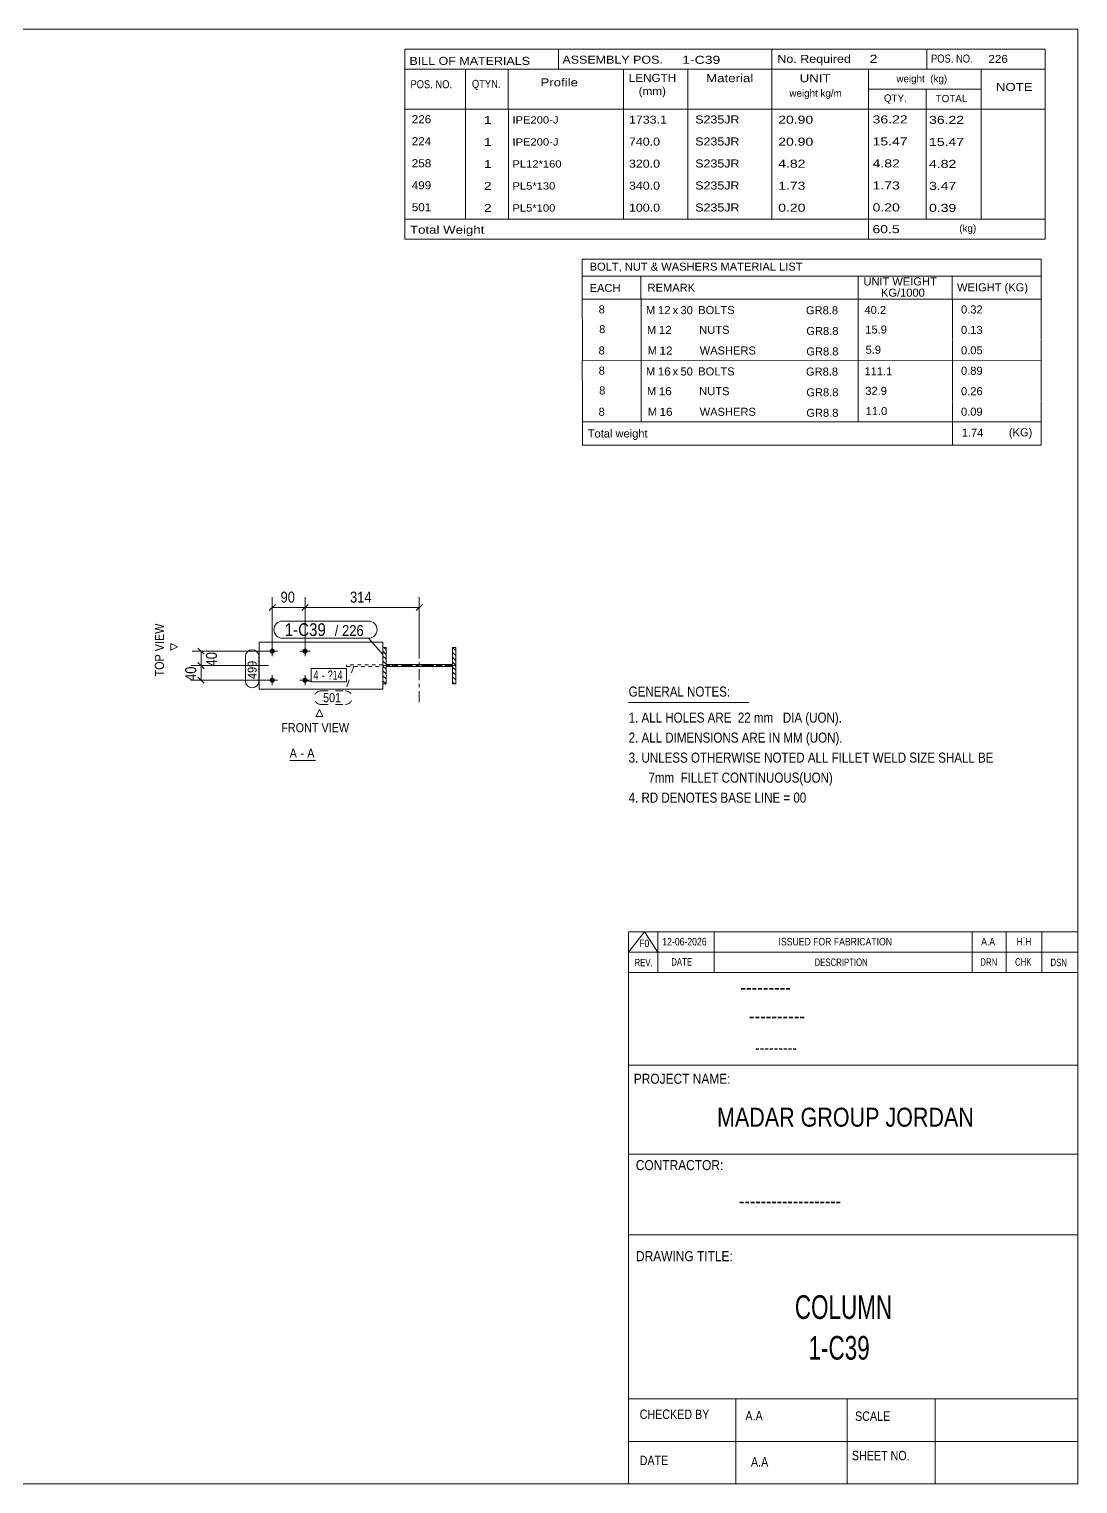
# Model space of a CAD drawing. Header units: millimetres. Extents: x 2 to 579, y 1 to 405.
# Drawn here: x 290.7 to 579, y 5 to 405 of the extents above; entities that cross this region are included whole.
import ezdxf

# ---------------------------------------------------------------- set-up
doc = ezdxf.new("R2010")
doc.units = ezdxf.units.MM
for name, pattern in [('XKITLINE00', [0]), ('XKITLINE01', [4, 1, -1, 1, -1]), ('XKITLINE02', [4, 2, -2]), ('XKITLINE03', [6, 3, -1, 1, -1])]:
    doc.linetypes.add(name, pattern=pattern)
for name, color, linetype, lineweight in [('Bolt', 3, 'Continuous', 0), ('BoltMark', 7, 'Continuous', 0), ('Dimensions', 7, 'Continuous', 0), ('DrawingSheet', 5, 'Continuous', 0), ('OtherObjectType', 7, 'Continuous', 0), ('Part', 2, 'Continuous', 0), ('PartMark', 7, 'Continuous', 0)]:
    doc.layers.add(name, color=color, linetype=linetype, lineweight=lineweight)
doc.styles.add('@ARIAL_UNICODE_MS_BOLD', font='ARIAL.TTF')
doc.styles.add('ARIAL', font='ARIAL.TTF')
doc.styles.add('ARIAL_NARROW', font='ARIALN.TTF')
doc.styles.add('COMIC_SANS_MS_BOLD', font='COMICBD.TTF')
doc.styles.add('SWIS721_EX_BT', font='ARIAL.TTF')
doc.styles.add('SWISSE', font='ARIAL.TTF')

# ---------------------------------------------------------------- blocks, each defined once
blk = doc.blocks.new('*A1')
at = {"layer": 'Part', "color": 7, "linetype": 'XKITLINE00', "lineweight": 0}
for p, q in [((388.81, 233.08), (387.96, 233.93)), ((388.81, 231.73), (387.96, 232.58)), ((388.81, 234.42), (388.25, 234.98)), ((407.96, 234.13), (407.11, 234.98)), ((407.11, 234.98), (407.11, 234.98)), ((407.96, 232.78), (407.11, 233.63)), ((407.96, 231.44), (407.11, 232.29)), ((388.81, 230.38), (387.96, 231.23)), ((388.81, 229.03), (387.96, 229.88)), ((388.81, 227.69), (387.96, 228.54)), ((389.49, 229.7), (388.93, 230.26)), ((390.84, 229.7), (390.28, 230.26)), ((392.18, 229.7), (391.62, 230.26)), ((393.53, 229.7), (392.97, 230.26)), ((394.88, 229.7), (394.32, 230.26)), ((396.23, 229.7), (395.67, 230.26)), ((397.57, 229.7), (397.01, 230.26)), ((398.92, 229.7), (398.36, 230.26)), ((400.27, 229.7), (399.71, 230.26)), ((401.61, 229.7), (401.05, 230.26)), ((402.96, 229.7), (402.4, 230.26)), ((404.31, 229.7), (403.75, 230.26)), ((405.65, 229.7), (405.09, 230.26)), ((407, 229.7), (406.44, 230.26)), ((407.96, 230.09), (407.11, 230.94)), ((407.96, 228.74), (407.11, 229.59)), ((407.96, 227.4), (407.11, 228.25)), ((388.81, 226.34), (387.96, 227.19)), ((388.81, 224.99), (387.96, 225.84)), ((407.96, 226.05), (407.11, 226.9)), ((407.68, 224.98), (407.11, 225.55))]:
    blk.add_line(p, q, dxfattribs=at)
blk = doc.blocks.new('*A22')
at = {"layer": 'Bolt'}
for points in [[(357.57, 234.68), (357.61, 234.68), (357.64, 234.67), (357.68, 234.67), (357.71, 234.66), (357.74, 234.65), (357.78, 234.64), (357.81, 234.63), (357.84, 234.61), (357.87, 234.6), (357.9, 234.58), (357.93, 234.56), (357.96, 234.54), (357.98, 234.52), (358.01, 234.5), (358.03, 234.48), (358.06, 234.45), (358.08, 234.42), (358.1, 234.4), (358.12, 234.37), (358.14, 234.34), (358.16, 234.31), (358.17, 234.28), (358.19, 234.25), (358.2, 234.22), (358.21, 234.18), (358.22, 234.15), (358.23, 234.12), (358.23, 234.08), (358.24, 234.05), (358.24, 234.01), (358.24, 233.98), (358.24, 233.95), (358.24, 233.91), (358.23, 233.88), (358.23, 233.84), (358.22, 233.81), (358.21, 233.78), (358.2, 233.74), (358.19, 233.71), (358.17, 233.68), (358.16, 233.65), (358.14, 233.62), (358.12, 233.59), (358.1, 233.56), (358.08, 233.54), (358.06, 233.51), (358.03, 233.49), (358.01, 233.46), (357.98, 233.44), (357.96, 233.42), (357.93, 233.4), (357.9, 233.38), (357.87, 233.36), (357.84, 233.35), (357.81, 233.33), (357.78, 233.32), (357.74, 233.31), (357.71, 233.3), (357.68, 233.29), (357.64, 233.29), (357.61, 233.28), (357.57, 233.28), (357.54, 233.28), (357.51, 233.28), (357.47, 233.28), (357.44, 233.29), (357.4, 233.29), (357.37, 233.3), (357.34, 233.31), (357.3, 233.32), (357.27, 233.33), (357.24, 233.35), (357.21, 233.36), (357.18, 233.38), (357.15, 233.4), (357.12, 233.42), (357.1, 233.44), (357.07, 233.46), (357.04, 233.49), (357.02, 233.51), (357, 233.54), (356.98, 233.56), (356.96, 233.59), (356.94, 233.62), (356.92, 233.65), (356.91, 233.68), (356.89, 233.71), (356.88, 233.74), (356.87, 233.78), (356.86, 233.81), (356.85, 233.84), (356.85, 233.88), (356.84, 233.91), (356.84, 233.95), (356.84, 233.98), (356.84, 234.01), (356.84, 234.05), (356.85, 234.08), (356.85, 234.12), (356.86, 234.15), (356.87, 234.18), (356.88, 234.22), (356.89, 234.25), (356.91, 234.28), (356.92, 234.31), (356.94, 234.34), (356.96, 234.37), (356.98, 234.4), (357, 234.42), (357.02, 234.45), (357.04, 234.48), (357.07, 234.5), (357.1, 234.52), (357.12, 234.54), (357.15, 234.56), (357.18, 234.58), (357.21, 234.6), (357.24, 234.61), (357.27, 234.63), (357.3, 234.64), (357.34, 234.65), (357.37, 234.66), (357.4, 234.67), (357.44, 234.67), (357.47, 234.68), (357.51, 234.68), (357.54, 234.68)], [(366.57, 234.68), (366.61, 234.68), (366.64, 234.67), (366.68, 234.67), (366.71, 234.66), (366.74, 234.65), (366.78, 234.64), (366.81, 234.63), (366.84, 234.61), (366.87, 234.6), (366.9, 234.58), (366.93, 234.56), (366.96, 234.54), (366.98, 234.52), (367.01, 234.5), (367.03, 234.48), (367.06, 234.45), (367.08, 234.42), (367.1, 234.4), (367.12, 234.37), (367.14, 234.34), (367.16, 234.31), (367.17, 234.28), (367.19, 234.25), (367.2, 234.22), (367.21, 234.18), (367.22, 234.15), (367.23, 234.12), (367.23, 234.08), (367.24, 234.05), (367.24, 234.01), (367.24, 233.98), (367.24, 233.95), (367.24, 233.91), (367.23, 233.88), (367.23, 233.84), (367.22, 233.81), (367.21, 233.78), (367.2, 233.74), (367.19, 233.71), (367.17, 233.68), (367.16, 233.65), (367.14, 233.62), (367.12, 233.59), (367.1, 233.56), (367.08, 233.54), (367.06, 233.51), (367.03, 233.49), (367.01, 233.46), (366.98, 233.44), (366.96, 233.42), (366.93, 233.4), (366.9, 233.38), (366.87, 233.36), (366.84, 233.35), (366.81, 233.33), (366.78, 233.32), (366.74, 233.31), (366.71, 233.3), (366.68, 233.29), (366.64, 233.29), (366.61, 233.28), (366.57, 233.28), (366.54, 233.28), (366.51, 233.28), (366.47, 233.28), (366.44, 233.29), (366.4, 233.29), (366.37, 233.3), (366.34, 233.31), (366.3, 233.32), (366.27, 233.33), (366.24, 233.35), (366.21, 233.36), (366.18, 233.38), (366.15, 233.4), (366.12, 233.42), (366.1, 233.44), (366.07, 233.46), (366.04, 233.49), (366.02, 233.51), (366, 233.54), (365.98, 233.56), (365.96, 233.59), (365.94, 233.62), (365.92, 233.65), (365.91, 233.68), (365.89, 233.71), (365.88, 233.74), (365.87, 233.78), (365.86, 233.81), (365.85, 233.84), (365.85, 233.88), (365.84, 233.91), (365.84, 233.95), (365.84, 233.98), (365.84, 234.01), (365.84, 234.05), (365.85, 234.08), (365.85, 234.12), (365.86, 234.15), (365.87, 234.18), (365.88, 234.22), (365.89, 234.25), (365.91, 234.28), (365.92, 234.31), (365.94, 234.34), (365.96, 234.37), (365.98, 234.4), (366, 234.42), (366.02, 234.45), (366.04, 234.48), (366.07, 234.5), (366.1, 234.52), (366.12, 234.54), (366.15, 234.56), (366.18, 234.58), (366.21, 234.6), (366.24, 234.61), (366.27, 234.63), (366.3, 234.64), (366.34, 234.65), (366.37, 234.66), (366.4, 234.67), (366.44, 234.67), (366.47, 234.68), (366.51, 234.68), (366.54, 234.68)], [(357.57, 226.68), (357.61, 226.68), (357.64, 226.67), (357.68, 226.67), (357.71, 226.66), (357.74, 226.65), (357.78, 226.64), (357.81, 226.63), (357.84, 226.61), (357.87, 226.6), (357.9, 226.58), (357.93, 226.56), (357.96, 226.54), (357.98, 226.52), (358.01, 226.5), (358.03, 226.48), (358.06, 226.45), (358.08, 226.42), (358.1, 226.4), (358.12, 226.37), (358.14, 226.34), (358.16, 226.31), (358.17, 226.28), (358.19, 226.25), (358.2, 226.22), (358.21, 226.18), (358.22, 226.15), (358.23, 226.12), (358.23, 226.08), (358.24, 226.05), (358.24, 226.01), (358.24, 225.98), (358.24, 225.95), (358.24, 225.91), (358.23, 225.88), (358.23, 225.84), (358.22, 225.81), (358.21, 225.78), (358.2, 225.74), (358.19, 225.71), (358.17, 225.68), (358.16, 225.65), (358.14, 225.62), (358.12, 225.59), (358.1, 225.56), (358.08, 225.54), (358.06, 225.51), (358.03, 225.49), (358.01, 225.46), (357.98, 225.44), (357.96, 225.42), (357.93, 225.4), (357.9, 225.38), (357.87, 225.36), (357.84, 225.35), (357.81, 225.33), (357.78, 225.32), (357.74, 225.31), (357.71, 225.3), (357.68, 225.29), (357.64, 225.29), (357.61, 225.28), (357.57, 225.28), (357.54, 225.28), (357.51, 225.28), (357.47, 225.28), (357.44, 225.29), (357.4, 225.29), (357.37, 225.3), (357.34, 225.31), (357.3, 225.32), (357.27, 225.33), (357.24, 225.35), (357.21, 225.36), (357.18, 225.38), (357.15, 225.4), (357.12, 225.42), (357.1, 225.44), (357.07, 225.46), (357.04, 225.49), (357.02, 225.51), (357, 225.54), (356.98, 225.56), (356.96, 225.59), (356.94, 225.62), (356.92, 225.65), (356.91, 225.68), (356.89, 225.71), (356.88, 225.74), (356.87, 225.78), (356.86, 225.81), (356.85, 225.84), (356.85, 225.88), (356.84, 225.91), (356.84, 225.95), (356.84, 225.98), (356.84, 226.01), (356.84, 226.05), (356.85, 226.08), (356.85, 226.12), (356.86, 226.15), (356.87, 226.18), (356.88, 226.22), (356.89, 226.25), (356.91, 226.28), (356.92, 226.31), (356.94, 226.34), (356.96, 226.37), (356.98, 226.4), (357, 226.42), (357.02, 226.45), (357.04, 226.48), (357.07, 226.5), (357.1, 226.52), (357.12, 226.54), (357.15, 226.56), (357.18, 226.58), (357.21, 226.6), (357.24, 226.61), (357.27, 226.63), (357.3, 226.64), (357.34, 226.65), (357.37, 226.66), (357.4, 226.67), (357.44, 226.67), (357.47, 226.68), (357.51, 226.68), (357.54, 226.68)], [(366.57, 226.68), (366.61, 226.68), (366.64, 226.67), (366.68, 226.67), (366.71, 226.66), (366.74, 226.65), (366.78, 226.64), (366.81, 226.63), (366.84, 226.61), (366.87, 226.6), (366.9, 226.58), (366.93, 226.56), (366.96, 226.54), (366.98, 226.52), (367.01, 226.5), (367.03, 226.48), (367.06, 226.45), (367.08, 226.42), (367.1, 226.4), (367.12, 226.37), (367.14, 226.34), (367.16, 226.31), (367.17, 226.28), (367.19, 226.25), (367.2, 226.22), (367.21, 226.18), (367.22, 226.15), (367.23, 226.12), (367.23, 226.08), (367.24, 226.05), (367.24, 226.01), (367.24, 225.98), (367.24, 225.95), (367.24, 225.91), (367.23, 225.88), (367.23, 225.84), (367.22, 225.81), (367.21, 225.78), (367.2, 225.74), (367.19, 225.71), (367.17, 225.68), (367.16, 225.65), (367.14, 225.62), (367.12, 225.59), (367.1, 225.56), (367.08, 225.54), (367.06, 225.51), (367.03, 225.49), (367.01, 225.46), (366.98, 225.44), (366.96, 225.42), (366.93, 225.4), (366.9, 225.38), (366.87, 225.36), (366.84, 225.35), (366.81, 225.33), (366.78, 225.32), (366.74, 225.31), (366.71, 225.3), (366.68, 225.29), (366.64, 225.29), (366.61, 225.28), (366.57, 225.28), (366.54, 225.28), (366.51, 225.28), (366.47, 225.28), (366.44, 225.29), (366.4, 225.29), (366.37, 225.3), (366.34, 225.31), (366.3, 225.32), (366.27, 225.33), (366.24, 225.35), (366.21, 225.36), (366.18, 225.38), (366.15, 225.4), (366.12, 225.42), (366.1, 225.44), (366.07, 225.46), (366.04, 225.49), (366.02, 225.51), (366, 225.54), (365.98, 225.56), (365.96, 225.59), (365.94, 225.62), (365.92, 225.65), (365.91, 225.68), (365.89, 225.71), (365.88, 225.74), (365.87, 225.78), (365.86, 225.81), (365.85, 225.84), (365.85, 225.88), (365.84, 225.91), (365.84, 225.95), (365.84, 225.98), (365.84, 226.01), (365.84, 226.05), (365.85, 226.08), (365.85, 226.12), (365.86, 226.15), (365.87, 226.18), (365.88, 226.22), (365.89, 226.25), (365.91, 226.28), (365.92, 226.31), (365.94, 226.34), (365.96, 226.37), (365.98, 226.4), (366, 226.42), (366.02, 226.45), (366.04, 226.48), (366.07, 226.5), (366.1, 226.52), (366.12, 226.54), (366.15, 226.56), (366.18, 226.58), (366.21, 226.6), (366.24, 226.61), (366.27, 226.63), (366.3, 226.64), (366.34, 226.65), (366.37, 226.66), (366.4, 226.67), (366.44, 226.67), (366.47, 226.68), (366.51, 226.68), (366.54, 226.68)]]:
    blk.add_hatch(color=3, dxfattribs=at).paths.add_polyline_path(points, flags=17)
at = {"layer": 'Bolt', "color": 3, "linetype": 'XKITLINE00', "lineweight": 0}
for p, q in [((356.14, 233.98), (358.94, 233.98)), ((357.54, 235.38), (357.54, 232.58)), ((365.14, 233.98), (367.94, 233.98)), ((366.54, 235.38), (366.54, 232.58)), ((356.14, 225.98), (358.94, 225.98)), ((357.54, 227.38), (357.54, 224.58)), ((365.14, 225.98), (367.94, 225.98)), ((366.54, 227.38), (366.54, 224.58))]:
    blk.add_line(p, q, dxfattribs=at)
blk = doc.blocks.new('*A23')
at = {"layer": 'Part', "color": 7, "linetype": 'XKITLINE03', "lineweight": 0}
for p, q in [((397.96, 219.98), (397.96, 239.98)), ((407.96, 229.98), (387.96, 229.98))]:
    blk.add_line(p, q, dxfattribs=at)
at = {"layer": 'Part', "color": 2, "linetype": 'XKITLINE00', "lineweight": 0}
for p, q in [((387.96, 224.98), (387.96, 234.98)), ((387.96, 234.98), (388.81, 234.98)), ((388.81, 234.98), (388.81, 230.26)), ((407.11, 234.98), (407.96, 234.98)), ((407.11, 230.26), (407.11, 234.98)), ((407.96, 234.98), (407.96, 224.98)), ((388.81, 230.26), (407.11, 230.26)), ((407.11, 229.7), (388.81, 229.7)), ((388.81, 229.7), (388.81, 224.98)), ((407.11, 224.98), (407.11, 229.7)), ((388.81, 224.98), (387.96, 224.98)), ((407.96, 224.98), (407.11, 224.98))]:
    blk.add_line(p, q, dxfattribs=at)
blk = doc.blocks.new('*A24')
at = {"layer": 'Part', "color": 2, "linetype": 'XKITLINE00', "lineweight": 0}
for p, q in [((353.96, 223.48), (353.96, 236.48)), ((353.96, 236.48), (387.96, 236.48)), ((387.96, 236.48), (387.96, 234.98)), ((387.96, 223.48), (387.96, 224.98)), ((353.96, 223.48), (387.96, 223.48))]:
    blk.add_line(p, q, dxfattribs=at)
at = {"layer": 'Part', "color": 7, "linetype": 'XKITLINE01', "lineweight": 0}
blk.add_line((387.96, 234.98), (387.96, 224.98), dxfattribs=at)
blk = doc.blocks.new('*A25')
at = {"layer": 'Part', "color": 7, "linetype": 'XKITLINE01', "lineweight": 0}
for p, q in [((377.96, 230.23), (377.96, 229.73)), ((387.96, 230.23), (377.96, 230.23)), ((377.96, 229.73), (387.96, 229.73)), ((387.96, 229.73), (387.96, 230.23))]:
    blk.add_line(p, q, dxfattribs=at)
blk = doc.blocks.new('*A26')
at = {"layer": 'DrawingSheet', "color": 5, "linetype": 'XKITLINE00', "lineweight": 0}
for p, q in [((579, 405), (5, 405)), ((5, 405), (5, 5)), ((579, 5), (579, 405)), ((5, 5), (579, 5))]:
    blk.add_line(p, q, dxfattribs=at)
at = {"layer": 'DrawingSheet', "color": 5, "style": 'ARIAL', "width": 0.85}
blk.add_text('Tekla structures', height=2, rotation=90, dxfattribs=at).set_placement((4.5, 5.5))
blk = doc.blocks.new('*A27')
at = {"layer": 'OtherObjectType', "color": 7, "linetype": 'XKITLINE00', "lineweight": 0}
for p, q in [((442.76, 341.75), (442.75, 330.75)), ((442.76, 341.75), (568.88, 341.75)), ((568.88, 341.75), (568.88, 330.75)), ((442.75, 337.1), (568.88, 337.1)), ((458.87, 337.11), (458.87, 330.75)), ((518.57, 337.11), (518.57, 330.75)), ((544.47, 337.09), (544.47, 330.75)), ((442.76, 330.72), (442.76, 325.22)), ((442.77, 330.75), (568.88, 330.75)), ((458.92, 330.75), (458.92, 325.13)), ((518.57, 330.75), (518.57, 325.13)), ((544.5, 330.75), (544.5, 325.25)), ((568.88, 330.75), (568.88, 325.25)), ((442.79, 325.13), (442.79, 319.52)), ((458.95, 325.13), (458.95, 319.51)), ((518.57, 325.13), (518.57, 319.51)), ((544.5, 325.13), (544.5, 319.63)), ((568.88, 325.13), (568.88, 319.63)), ((442.79, 319.5), (442.79, 313.93)), ((458.95, 319.51), (458.95, 313.89)), ((518.57, 319.51), (518.57, 313.89)), ((544.5, 319.51), (544.5, 313.9)), ((568.88, 319.51), (568.88, 313.9)), ((568.88, 313.9), (442.75, 313.93)), ((442.76, 313.86), (442.76, 308.36)), ((458.92, 313.89), (458.92, 308.27)), ((518.57, 313.89), (518.57, 308.27)), ((544.5, 313.89), (544.5, 308.39)), ((568.88, 313.89), (568.88, 308.39)), ((442.79, 308.27), (442.79, 302.66)), ((458.95, 308.27), (458.95, 302.66)), ((518.57, 308.27), (518.57, 302.66)), ((544.5, 308.27), (544.5, 302.77)), ((568.88, 308.27), (568.88, 302.77)), ((442.79, 302.64), (442.79, 297.07)), ((458.95, 302.65), (458.95, 297.04)), ((518.57, 302.66), (518.57, 297.04)), ((544.5, 302.65), (544.5, 297.05)), ((568.88, 302.65), (568.88, 297.04)), ((568.88, 297.04), (442.75, 297.07)), ((442.78, 297.04), (442.78, 290.63)), ((442.85, 297.03), (568.87, 297.04)), ((544.5, 297), (544.5, 290.59)), ((568.87, 297.01), (568.87, 290.59)), ((442.77, 290.59), (568.87, 290.59))]:
    blk.add_line(p, q, dxfattribs=at)
at = {"layer": 'OtherObjectType', "color": 7, "style": 'ARIAL_NARROW'}
for s, width, p in [('BOLT, NUT & WASHERS MATERIAL LIST', 1.211571, (444.79, 338.59)), ('UNIT WEIGHT', 1.211571, (520.03, 334.52)), ('EACH', 1.211571, (444.78, 332.72)), ('REMARK', 1.211571, (460.7, 332.81)), (' KG/1000', 1.211571, (524.02, 331.43)), ('WEIGHT (KG)', 1.211571, (545.78, 332.9)), ('8', 1.211571, (447.26, 326.85)), ('M', 1.211571, (460.26, 326.65)), ('12', 1.275, (463.5, 326.63)), ('x', 1.211571, (467.58, 326.63)), ('30', 1.211571, (469.76, 326.62)), ('BOLTS', 1.211571, (474.63, 326.64)), ('GR8.8', 1.211571, (504.25, 326.59)), ('40.2', 1.211571, (520.34, 326.68)), ('0.32', 1.211571, (546.87, 326.81)), ('8', 1.211571, (447.4, 321.41)), ('M', 1.211571, (460.54, 321.21)), ('12', 1.275, (463.78, 321.19)), ('NUTS', 1.211571, (474.91, 321.21)), ('GR8.8', 1.211571, (504.35, 320.89)), ('15.9', 1.211571, (520.56, 321.3)), ('0.13', 1.211571, (546.87, 321.19)), ('8', 1.211571, (447.24, 315.54)), ('M', 1.211571, (460.76, 315.54)), ('12', 1.275, (464, 315.52)), ('WASHERS', 1.211571, (475.04, 315.53)), ('GR8.8', 1.211571, (504.35, 315.27)), ('5.9', 1.211571, (520.64, 315.74)), ('0.05', 1.211571, (546.87, 315.58)), ('8', 1.211571, (447.26, 310)), ('16', 1.275, (463.5, 309.77)), ('BOLTS', 1.211571, (474.63, 309.78)), ('111.1', 1.211571, (520.34, 309.82)), ('0.89', 1.211571, (546.87, 309.96)), ('M', 1.211571, (460.26, 309.79)), ('x', 1.211571, (467.58, 309.77)), ('50', 1.211571, (469.76, 309.76)), ('GR8.8', 1.211571, (504.25, 309.73)), ('8', 1.211571, (447.4, 304.55)), ('M', 1.211571, (460.54, 304.36)), ('16', 1.275, (463.78, 304.34)), ('NUTS', 1.211571, (474.91, 304.35)), ('GR8.8', 1.211571, (504.35, 304.03)), ('32.9', 1.211571, (520.56, 304.45)), ('0.26', 1.211571, (546.87, 304.34)), ('8', 1.211571, (447.24, 298.68)), ('M', 1.211571, (460.76, 298.68)), ('16', 1.275, (464, 298.66)), ('WASHERS', 1.211571, (475.04, 298.68)), ('GR8.8', 1.211571, (504.35, 298.41)), ('11.0', 1.211571, (520.64, 298.88)), ('0.09', 1.211571, (546.87, 298.72)), ('Total weight', 1.211571, (444.26, 292.71)), ('1.74', 1.211571, (547.07, 292.94)), ('(KG)', 1.211571, (560.02, 293.04))]:
    blk.add_text(s, height=2.2, dxfattribs=dict(at, width=width)).set_placement(p)
blk = doc.blocks.new('*A28')
at = {"layer": 'OtherObjectType', "color": 7, "linetype": 'XKITLINE00', "lineweight": 0}
blk.add_line((455.5, 219.82), (488.5, 219.82), dxfattribs=at)
at = {"layer": 'OtherObjectType', "color": 7, "style": 'ARIAL_NARROW', "width": 1.008832}
for s, p in [('GENERAL NOTES:', (455.5, 221.47)), ('1. ALL HOLES ARE  22 mm   DIA (UON).', (455.5, 214.32)), ('2. ALL DIMENSIONS ARE IN MM (UON).', (455.5, 208.82)), ('3. UNLESS OTHERWISE NOTED ALL FILLET WELD SIZE SHALL BE', (455.5, 203.32)), ('7mm  FILLET CONTINUOUS(UON)', (460.95, 197.82)), ('4. RD DENOTES BASE LINE = 00', (455.5, 192.32))]:
    blk.add_text(s, height=2.75, dxfattribs=at).set_placement(p)
blk = doc.blocks.new('*A29')
at = {"layer": 'OtherObjectType', "color": 7, "linetype": 'XKITLINE00', "lineweight": 0}
for p, q in [((455.5, 156.76), (579, 156.76)), ((455.5, 151.21), (459.82, 156.76)), ((455.5, 151.21), (455.5, 156.76)), ((459.82, 156.76), (463.53, 151.21)), ((463.53, 151.21), (463.53, 156.76)), ((478.97, 151.21), (478.97, 156.76)), ((549.98, 151.21), (549.98, 156.76)), ((559.24, 151.21), (559.24, 156.76)), ((569.12, 151.21), (569.12, 156.76)), ((579, 151.21), (579, 156.76)), ((455.5, 151.21), (579, 151.21)), ((455.5, 145.65), (455.5, 151.21)), ((459.21, 151.21), (579, 151.21)), ((463.53, 145.65), (463.53, 151.21)), ((478.97, 145.65), (478.97, 151.21)), ((549.98, 145.65), (549.98, 151.21)), ((559.24, 145.65), (559.24, 151.21)), ((569.12, 145.65), (569.12, 151.21)), ((579, 145.65), (579, 151.21))]:
    blk.add_line(p, q, dxfattribs=at)
at = {"layer": 'OtherObjectType', "color": 7, "style": 'ARIAL_NARROW'}
for s, height, width, p in [('F0', 2.058, 1.008832, (458.4, 152.59)), ('12-06-2026', 2.058, 1.008832, (464.76, 153.06)), ('ISSUED FOR FABRICATION', 2.0583, 1.008832, (496.71, 153.06)), ('A.A', 2.058, 1.008832, (552.4, 153.06)), ('H.H', 2.058, 1.008832, (562.13, 153.06)), ('REV.', 2.058, 0.907949, (457.13, 147.31)), ('DATE', 2.058, 0.907949, (467.23, 147.5)), ('DESCRIPTION', 2.0583, 0.907949, (506.61, 147.39)), ('DRN', 2.058, 0.907949, (552.17, 147.47)), ('CHK', 2.058, 0.907949, (561.72, 147.5)), ('DSN', 2.058, 0.907949, (571.47, 147.35))]:
    blk.add_text(s, height=height, dxfattribs=dict(at, width=width)).set_placement(p)
blk = doc.blocks.new('*A31')
at = {"layer": 'OtherObjectType', "color": 2, "linetype": 'XKITLINE00', "lineweight": 0}
for p, q in [((455.5, 145.65), (579, 145.65)), ((455.5, 5), (455.5, 145.64)), ((578.98, 145.64), (579, 5)), ((579, 120.14), (455.5, 120.14)), ((455.5, 95.63), (579, 95.63)), ((579, 73.49), (455.5, 73.49)), ((579, 28.4), (455.5, 28.4)), ((484.94, 28.4), (484.94, 5)), ((515.62, 5), (515.62, 28.4)), ((539.75, 5), (539.75, 28.4)), ((579, 16.7), (455.5, 16.7)), ((579, 5), (455.5, 5))]:
    blk.add_line(p, q, dxfattribs=at)
at = {"layer": 'OtherObjectType', "color": 4, "style": '@ARIAL_UNICODE_MS_BOLD', "width": 0.85}
blk.add_text('---------', height=3.9, dxfattribs=at).set_placement((486.23, 139.59))
at = {"layer": 'OtherObjectType', "color": 7, "style": 'ARIAL', "width": 0.85}
for s, height, p in [('----------', 3.9, (488.56, 131.77)), ('---------', 3.25, (490.21, 123.31))]:
    blk.add_text(s, height=height, dxfattribs=at).set_placement(p)
at = {"layer": 'OtherObjectType', "color": 3, "width": 0.85}
for s, style, p in [('PROJECT NAME:', 'SWIS721_EX_BT', (456.92, 115.01)), ('CONTRACTOR:', 'SWISSE', (457.47, 91.27)), ('DRAWING TITLE:', 'SWIS721_EX_BT', (457.53, 66.24))]:
    blk.add_text(s, height=2.7618, dxfattribs=dict(at, style=style)).set_placement(p)
at = {"layer": 'OtherObjectType', "color": 7, "width": 0.85}
for s, height, p in [('MADAR GROUP JORDAN', 5.2, (479.79, 103.23)), ('CHECKED BY', 2.592, (458.53, 22.86)), ('A.A', 2.592, (487.61, 22.45)), ('SCALE', 2.592, (517.74, 22.33)), ('DATE', 2.592, (458.54, 10.16)), ('A.A', 2.592, (489.14, 9.76)), ('SHEET NO.', 2.592, (516.87, 11.49))]:
    blk.add_text(s, height=height, dxfattribs=at).set_placement(p)
at = {"layer": 'OtherObjectType', "color": 1}
for s, height, style, width, p in [('-------------------', 3.9, 'COMIC_SANS_MS_BOLD', 0.85, (485.87, 80.86)), ('COLUMN', 6.5, 'ARIAL', 0.68, (501.19, 50.37)), ('1-C39', 6.5, 'ARIAL', 0.68, (504.95, 39.17))]:
    blk.add_text(s, height=height, dxfattribs=dict(at, style=style, width=width)).set_placement(p)
blk = doc.blocks.new('*A32')
at = {"layer": 'OtherObjectType', "color": 7, "linetype": 'XKITLINE00', "lineweight": 0}
for p, q in [((393.98, 399.5), (569.98, 399.5)), ((393.98, 399.5), (393.98, 388.5)), ((436.26, 399.42), (436.26, 393.87)), ((494.85, 394), (494.85, 399.5)), ((537.43, 393.96), (537.43, 399.42)), ((569.98, 394), (569.98, 399.5)), ((393.98, 394), (569.98, 394)), ((410.64, 394), (410.64, 383)), ((422.4, 393.98), (422.4, 383.03)), ((454.12, 393.99), (454.13, 383)), ((471.78, 393.98), (471.78, 383)), ((494.85, 393.98), (494.85, 383)), ((521.43, 394), (521.43, 383)), ((552.42, 394), (552.42, 383)), ((569.98, 394), (569.98, 388.5)), ((393.98, 388.5), (393.98, 383)), ((521.45, 388.52), (552.45, 388.52)), ((537.28, 388.52), (537.28, 383)), ((569.98, 388.5), (569.98, 383)), ((393.98, 383), (569.98, 383)), ((393.98, 383), (393.98, 376.95)), ((410.63, 383), (410.63, 376.95)), ((422.44, 382.99), (422.44, 376.95)), ((454.12, 383), (454.11, 376.95)), ((471.79, 383), (471.79, 376.95)), ((494.87, 383), (494.87, 376.95)), ((521.44, 383), (521.44, 376.95)), ((537.33, 382.95), (537.33, 376.95)), ((552.43, 383), (552.43, 376.95)), ((569.98, 383), (569.98, 376.95)), ((393.98, 376.95), (393.98, 370.9)), ((410.63, 376.95), (410.63, 370.9)), ((422.44, 376.94), (422.44, 370.9)), ((454.12, 376.95), (454.11, 370.9)), ((471.79, 376.95), (471.79, 370.9)), ((494.87, 376.95), (494.87, 370.9)), ((521.44, 376.95), (521.44, 370.9)), ((537.33, 376.9), (537.33, 370.9)), ((552.43, 376.95), (552.43, 370.9)), ((569.98, 376.95), (569.98, 370.9)), ((393.98, 370.9), (393.98, 364.85)), ((410.63, 370.9), (410.63, 364.85)), ((422.44, 370.89), (422.44, 364.85)), ((454.12, 370.9), (454.11, 364.85)), ((471.79, 370.9), (471.79, 364.85)), ((494.87, 370.9), (494.87, 364.85)), ((521.44, 370.9), (521.44, 364.85)), ((537.33, 370.85), (537.33, 364.85)), ((552.43, 370.9), (552.43, 364.85)), ((569.98, 370.9), (569.98, 364.85)), ((393.98, 364.85), (393.98, 358.8)), ((410.63, 364.85), (410.63, 358.8)), ((422.44, 364.84), (422.44, 358.8)), ((454.12, 364.85), (454.11, 358.8)), ((471.79, 364.85), (471.79, 358.8)), ((494.87, 364.85), (494.87, 358.8)), ((521.44, 364.85), (521.44, 358.8)), ((537.33, 364.8), (537.33, 358.8)), ((552.43, 364.85), (552.43, 358.8)), ((569.98, 364.85), (569.98, 358.8)), ((393.98, 358.8), (393.98, 352.75)), ((410.63, 358.8), (410.63, 352.75)), ((422.44, 358.79), (422.44, 352.75)), ((454.12, 358.8), (454.11, 352.75)), ((471.79, 358.8), (471.79, 352.75)), ((494.87, 358.8), (494.87, 352.75)), ((521.44, 358.8), (521.44, 352.75)), ((537.33, 358.75), (537.33, 352.75)), ((552.43, 358.8), (552.43, 352.75)), ((569.98, 358.8), (569.98, 352.75)), ((393.98, 352.75), (569.98, 352.75)), ((393.98, 352.75), (393.98, 347.25)), ((521.44, 352.75), (521.44, 347.25)), ((569.98, 352.75), (569.98, 347.25)), ((393.98, 347.25), (569.98, 347.25))]:
    blk.add_line(p, q, dxfattribs=at)
at = {"layer": 'OtherObjectType', "color": 7, "style": 'ARIAL_NARROW'}
for s, height, width, p in [('BILL OF MATERIALS', 2.2, 1.36, (395.25, 395.16)), ('ASSEMBLY POS.', 2.2, 1.36, (437.3, 395.5)), ('1-C39', 2.2, 1.525501, (470.23, 395.46)), ('No. Required', 2.2, 1.36, (496.39, 395.72)), ('2', 2.2, 1.525501, (521.75, 395.72)), ('POS. NO.', 2.2, 1.02, (538.63, 395.79)), ('226', 2.2, 1.270501, (554.4, 395.69)), ('LENGTH', 2.2, 1.275, (455.54, 390.49)), ('Material', 2.2, 1.445, (476.81, 390.41)), ('UNIT', 2.2, 1.445, (502.52, 390.4)), ('weight  (kg)', 1.98, 1.19, (529.11, 390.39)), ('POS. NO.', 2.2, 1.02, (395.53, 388.74)), ('QTYN.', 2.2, 1.02, (412.42, 388.84)), ('Profile', 2.2, 1.445, (431.26, 389.25)), ('(mm)', 2.2, 1.275, (458.26, 386.86)), ('weight kg/m', 1.98, 1.19, (499.69, 386.4)), ('NOTE', 2.2, 1.445, (556.44, 387.99)), ('QTY.', 1.98, 1.19, (525.68, 385.03)), ('TOTAL', 1.98, 1.19, (539.9, 384.91)), ('226', 2.2, 1.270501, (395.89, 379.12)), ('1', 2.2, 1.525501, (415.71, 378.91)), ('IPE200-J', 1.98, 1.355501, (423.56, 379.04)), ('1733.1', 2.2, 1.355501, (455.59, 379.01)), ('S235JR', 2.2, 1.355501, (473.81, 379.05)), ('20.90', 2.2, 1.525501, (496.62, 378.99)), ('36.22', 2.2, 1.525501, (522.57, 379.07)), ('36.22', 2.2, 1.525501, (538.08, 378.94)), ('224', 2.2, 1.270501, (395.89, 373.07)), ('1', 2.2, 1.525501, (415.71, 372.86)), ('IPE200-J', 1.98, 1.355501, (423.56, 372.99)), ('740.0', 2.2, 1.355501, (455.59, 372.96)), ('S235JR', 2.2, 1.355501, (473.81, 373)), ('20.90', 2.2, 1.525501, (496.62, 372.94)), ('15.47', 2.2, 1.525501, (522.57, 373.02)), ('15.47', 2.2, 1.525501, (538.08, 372.89)), ('258', 2.2, 1.270501, (395.89, 367.02)), ('1', 2.2, 1.525501, (415.71, 366.81)), ('PL12*160', 1.98, 1.355501, (423.56, 366.94)), ('320.0', 2.2, 1.355501, (455.59, 366.91)), ('S235JR', 2.2, 1.355501, (473.81, 366.95)), ('4.82', 2.2, 1.525501, (496.62, 366.89)), ('4.82', 2.2, 1.525501, (522.57, 366.97)), ('4.82', 2.2, 1.525501, (538.08, 366.84)), ('499', 2.2, 1.270501, (395.89, 360.97)), ('2', 2.2, 1.525501, (415.71, 360.76)), ('PL5*130', 1.98, 1.355501, (423.56, 360.89)), ('340.0', 2.2, 1.355501, (455.59, 360.86)), ('S235JR', 2.2, 1.355501, (473.81, 360.9)), ('1.73', 2.2, 1.525501, (496.62, 360.84)), ('1.73', 2.2, 1.525501, (522.57, 360.92)), ('3.47', 2.2, 1.525501, (538.08, 360.79)), ('501', 2.2, 1.270501, (395.89, 354.92)), ('2', 2.2, 1.525501, (415.71, 354.71)), ('PL5*100', 1.98, 1.355501, (423.56, 354.84)), ('100.0', 2.2, 1.355501, (455.59, 354.81)), ('S235JR', 2.2, 1.355501, (473.81, 354.85)), ('0.20', 2.2, 1.525501, (496.62, 354.79)), ('0.20', 2.2, 1.525501, (522.57, 354.87)), ('0.39', 2.2, 1.525501, (538.08, 354.74)), ('Total Weight', 2.2, 1.445, (395.4, 348.74)), ('60.5', 2.2, 1.525501, (522.52, 348.89)), ('(kg)', 1.98, 1.19, (546.4, 349.26))]:
    blk.add_text(s, height=height, dxfattribs=dict(at, width=width)).set_placement(p)
blk = doc.blocks.new('*A77')
at = {"layer": 'Dimensions', "color": 7, "linetype": 'XKITLINE00', "lineweight": 0}
for p, q in [((357.54, 234.98), (357.54, 248.83)), ((366.54, 234.98), (366.54, 248.83)), ((358.39, 246.83), (356.69, 245.13)), ((357.54, 245.98), (366.54, 245.98)), ((367.39, 246.83), (365.69, 245.13))]:
    blk.add_line(p, q, dxfattribs=at)
at = {"layer": 'Dimensions', "color": 3}
for p in [(357.54, 245.98), (366.54, 245.98)]:
    blk.add_point(p, dxfattribs=at)
at = {"layer": 'Dimensions', "color": 3, "style": 'ARIAL', "width": 0.85}
blk.add_text('90', height=3, dxfattribs=at).set_placement((359.81, 247.33))
blk = doc.blocks.new('*A78')
at = {"layer": 'Dimensions', "color": 7, "linetype": 'XKITLINE00', "lineweight": 0}
for p, q in [((366.54, 234.98), (366.54, 248.83)), ((397.96, 234.98), (397.96, 248.83)), ((367.39, 246.83), (365.69, 245.13)), ((366.54, 245.98), (397.96, 245.98)), ((398.81, 246.83), (397.11, 245.13))]:
    blk.add_line(p, q, dxfattribs=at)
at = {"layer": 'Dimensions', "color": 3}
for p in [(366.54, 245.98), (397.96, 245.98)]:
    blk.add_point(p, dxfattribs=at)
at = {"layer": 'Dimensions', "color": 3, "style": 'ARIAL', "width": 0.85}
blk.add_text('314', height=3, dxfattribs=at).set_placement((378.91, 247.33))
blk = doc.blocks.new('*A79')
at = {"layer": 'Dimensions', "color": 7, "linetype": 'XKITLINE00', "lineweight": 0}
for p, q in [((356.54, 229.98), (335.11, 229.98)), ((337.11, 230.83), (338.81, 229.13)), ((337.96, 225.98), (337.96, 229.98)), ((356.54, 225.98), (335.11, 225.98)), ((337.11, 226.83), (338.81, 225.13))]:
    blk.add_line(p, q, dxfattribs=at)
at = {"layer": 'Dimensions', "color": 3}
for p in [(337.96, 229.98), (337.96, 225.98)]:
    blk.add_point(p, dxfattribs=at)
at = {"layer": 'Dimensions', "color": 3, "style": 'ARIAL', "width": 0.85}
blk.add_text('40', height=3, rotation=90.0002, dxfattribs=at).set_placement((336.61, 225.76))
blk = doc.blocks.new('*A80')
at = {"layer": 'Dimensions', "color": 7, "linetype": 'XKITLINE00', "lineweight": 0}
for p, q in [((356.54, 233.98), (335.56, 233.98)), ((337.11, 234.83), (338.81, 233.13)), ((337.96, 229.98), (337.96, 233.98)), ((356.54, 229.98), (335.56, 229.98)), ((337.11, 230.83), (338.81, 229.13))]:
    blk.add_line(p, q, dxfattribs=at)
at = {"layer": 'Dimensions', "color": 3}
for p in [(337.96, 233.98), (337.96, 229.98)]:
    blk.add_point(p, dxfattribs=at)
at = {"layer": 'Dimensions', "color": 3, "style": 'ARIAL', "width": 0.85}
blk.add_text('40', height=3, rotation=90.0002, dxfattribs=at).set_placement((342.31, 229.76))
blk = doc.blocks.new('*A81')
at = {"layer": 'BoltMark', "color": 7, "linetype": 'XKITLINE00', "lineweight": 0}
for p, q in [((368.26, 229.24), (377.95, 229.24)), ((368.26, 225.54), (368.26, 229.24)), ((377.95, 225.54), (377.95, 229.24)), ((366.54, 225.98), (368.26, 225.54)), ((368.26, 225.54), (377.95, 225.54))]:
    blk.add_line(p, q, dxfattribs=at)
at = {"layer": 'BoltMark', "color": 3, "style": 'ARIAL_NARROW', "width": 0.85}
for s, p in [('4', (368.86, 226.14)), ('?14', (372.79, 226.14)), ('-', (371.13, 226.14))]:
    blk.add_text(s, height=2.5, dxfattribs=at).set_placement(p)
blk = doc.blocks.new('*A82')
at = {"layer": 'PartMark', "color": 7, "linetype": 'XKITLINE02', "lineweight": 0}
for p, q in [((379.99, 229.86), (377.66, 223.02)), ((370.9, 223.02), (377.66, 223.02)), ((370.9, 219.32), (377.66, 219.32))]:
    blk.add_line(p, q, dxfattribs=at)
for centre, start, end in [((370.9, 221.17), 90, 270), ((377.66, 221.17), 270, 90)]:
    blk.add_arc(centre, 1.85, start, end, dxfattribs=at)
at = {"layer": 'PartMark', "color": 3, "style": 'ARIAL', "width": 0.85}
blk.add_text('501', height=2.5, dxfattribs=at).set_placement((371.5, 219.92))
blk = doc.blocks.new('*A83')
at = {"layer": 'PartMark', "color": 7, "linetype": 'XKITLINE00', "lineweight": 0}
for p, q in [((350.16, 225.73), (350.16, 232.49)), ((353.86, 225.73), (353.86, 232.49))]:
    blk.add_line(p, q, dxfattribs=at)
for centre, start, end in [((352.01, 232.49), 0, 180), ((352.01, 225.73), 180, 0)]:
    blk.add_arc(centre, 1.85, start, end, dxfattribs=at)
at = {"layer": 'PartMark', "color": 3, "style": 'ARIAL', "width": 0.85}
blk.add_text('499', height=2.5, rotation=90.0002, dxfattribs=at).set_placement((353.26, 226.33))
blk = doc.blocks.new('*A84')
at = {"layer": 'PartMark', "color": 7, "linetype": 'XKITLINE00', "lineweight": 0}
for p, q in [((360.36, 242.23), (384.01, 242.23)), ((360.36, 237.53), (384.01, 237.53)), ((388.01, 232.95), (384.01, 237.53))]:
    blk.add_line(p, q, dxfattribs=at)
for centre, start, end in [((360.36, 239.88), 90, 270), ((384.01, 239.88), 270, 90)]:
    blk.add_arc(centre, 2.35, start, end, dxfattribs=at)
at = {"layer": 'PartMark', "color": 1, "style": 'ARIAL', "width": 0.85}
blk.add_text('1-C39', height=3.5, dxfattribs=at).set_placement((360.96, 238.13))
at = {"layer": 'PartMark', "color": 3, "style": 'ARIAL', "width": 0.85}
for s, p in [('/', (374.72, 238.13)), ('226', (376.73, 238.13))]:
    blk.add_text(s, height=3, dxfattribs=at).set_placement(p)
blk = doc.blocks.new('*A85')
at = {"layer": 'OtherObjectType', "color": 7, "linetype": 'XKITLINE00', "lineweight": 0}
for p, q in [((329.63, 234.24), (329.63, 236.11)), ((329.63, 236.11), (331.51, 235.17)), ((331.51, 235.17), (329.63, 234.24)), ((331.51, 235.17), (331.51, 235.17)), ((369.55, 216.04), (370.48, 217.92)), ((371.42, 216.04), (369.55, 216.04)), ((370.48, 217.92), (371.42, 216.04)), ((370.48, 217.92), (370.48, 217.92)), ((362.33, 203.92), (369.39, 203.92))]:
    blk.add_line(p, q, dxfattribs=at)
at = {"layer": 'OtherObjectType', "color": 7, "style": 'ARIAL', "width": 0.85}
blk.add_text('TOP VIEW', height=2.5, rotation=90, dxfattribs=at).set_placement((327.76, 227.02))
for s, p in [('FRONT VIEW', (360.02, 211.67)), ('A', (362.33, 204.67)), ('-', (365.31, 204.67)), ('A', (367.16, 204.67))]:
    blk.add_text(s, height=2.5, dxfattribs=at).set_placement(p)

msp = doc.modelspace()

# ---------------------------------------------------------------- block references
at = {"lineweight": 0}
for name in ['*A26', '*A32', '*A27', '*A77', '*A78', '*A84', '*A24', '*A23', '*A80', '*A83', '*A22', '*A1', '*A79', '*A81', '*A82', '*A25', '*A28', '*A29', '*A31']:
    msp.add_blockref(name, (0, 0), dxfattribs=at)
at = {"layer": 'OtherObjectType', "lineweight": 0}
msp.add_blockref('*A85', (0, 0), dxfattribs=at)

doc.saveas('drawing.dxf')
